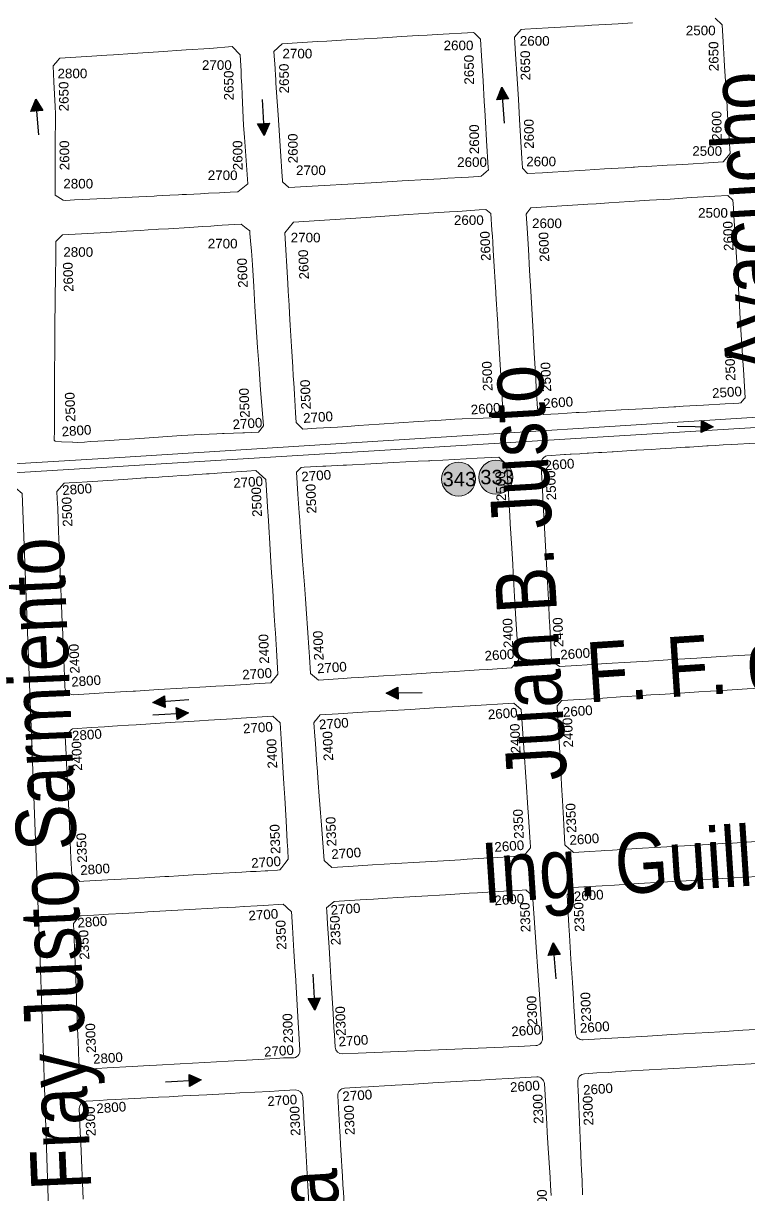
# Model space of a CAD drawing. Header units: millimetres. Extents: x 11558 to 23675, y 49449 to 61482.
# Drawn here: x 18248.8 to 18551, y 56063.2 to 56551.2 of the extents above; entities that cross this region are included whole.
import ezdxf

# ---------------------------------------------------------------- set-up
doc = ezdxf.new("R2010")
doc.units = ezdxf.units.MM
for name, color, linetype in [('0. plano base - nombres calles', 22, 'Continuous'), ('0. Plano Base - PLANO', 254, 'Continuous'), ('0. Plano base - sentido calles', 253, 'Continuous'), ('7. puesta en valor CC la lucila', 212, 'Continuous'), ('Linea 343 IDA', 55, 'Continuous'), ('Linea 343 REGRESO', 125, 'Continuous'), ('numeración', 7, 'Continuous')]:
    doc.layers.add(name, color=color, linetype=linetype)
doc.layers.add('Linea 707 - ex333 -', color=7, linetype='Continuous', true_color=0x616161)
doc.layers.get('7. puesta en valor CC la lucila').off()
doc.styles.get("Standard").update_dxf_attribs({"font": 'arial.ttf'})

# ---------------------------------------------------------------- blocks, each defined once
blk = doc.blocks.new('MANZANAS')
at = {"layer": '0. Plano Base - PLANO', "color": 0, "linetype": 'Continuous', "lineweight": 5}
for points in [[(5637534.67, 6179880.44), (5637538.52, 6179879.38), (5637542.23, 6179873.22), (5637546.04, 6179866.87), (5637547.46, 6179864.51), (5637550.69, 6179859.15), (5637554.82, 6179852.27), (5637556.23, 6179849.93), (5637557.89, 6179847.17), (5637559.7, 6179844.17), (5637563.05, 6179838.58), (5637566.24, 6179833.29), (5637565.32, 6179828.87), (5637560.07, 6179825.73), (5637552.74, 6179821.35), (5637548.48, 6179818.81), (5637545.26, 6179816.88), (5637537.99, 6179812.54), (5637534.8, 6179810.64), (5637533.55, 6179809.89), (5637533.02, 6179809.57), (5637532.35, 6179809.17), (5637530.19, 6179807.88), (5637522.77, 6179803.45), (5637515.79, 6179799.28), (5637508.04, 6179794.65), (5637504.11, 6179792.3), (5637500.58, 6179790.19), (5637495.16, 6179786.95), (5637492.36, 6179787.98), (5637492.26, 6179788.14), (5637490.22, 6179791.54), (5637481.87, 6179805.43), (5637477.51, 6179812.69), (5637473.11, 6179820), (5637467.78, 6179828.87), (5637464.14, 6179834.92), (5637465.11, 6179839.07), (5637466.46, 6179839.87), (5637474.79, 6179844.83), (5637481.41, 6179848.76), (5637484.41, 6179850.55), (5637487.82, 6179852.58), (5637490.43, 6179854.13), (5637492.99, 6179855.65), (5637499.94, 6179859.78), (5637505.1, 6179862.85)], [(5637672, 6179653.07), (5637668.04, 6179650.69), (5637659.41, 6179645.49), (5637650.86, 6179640.35), (5637642.32, 6179635.22), (5637633.56, 6179629.95), (5637624.94, 6179624.77), (5637620.6, 6179622.16), (5637616.72, 6179619.83), (5637614.73, 6179618.63), (5637611.66, 6179616.78), (5637607.88, 6179614.51), (5637601.74, 6179610.82), (5637597.7, 6179611.46), (5637595.91, 6179614.5), (5637594.51, 6179616.87), (5637594.15, 6179617.48), (5637593.91, 6179617.88), (5637592.25, 6179620.7), (5637589.98, 6179624.56), (5637589.8, 6179624.85), (5637586.44, 6179630.55), (5637584.79, 6179633.35), (5637579.69, 6179642.01), (5637574.66, 6179650.52), (5637569.54, 6179659.22), (5637564.48, 6179667.8), (5637562.98, 6179670.35), (5637559.96, 6179675.46), (5637556.67, 6179681.04), (5637555.68, 6179682.73), (5637555.54, 6179683.26), (5637555.52, 6179684.38), (5637555.65, 6179684.92), (5637556.14, 6179685.91), (5637556.5, 6179686.34), (5637562.85, 6179690.15), (5637563.27, 6179690.39), (5637564.85, 6179691.34), (5637565.22, 6179691.56), (5637568.31, 6179693.41), (5637568.81, 6179693.72), (5637570.95, 6179695), (5637571.27, 6179695.19), (5637571.47, 6179695.31), (5637574.99, 6179697.42), (5637576.23, 6179698.16), (5637579.94, 6179700.39), (5637580.25, 6179700.57), (5637588.4, 6179705.45), (5637588.68, 6179705.62), (5637593.94, 6179708.77), (5637597.06, 6179710.65), (5637601.2, 6179713.13), (5637606.1, 6179716.07), (5637607.62, 6179716.97), (5637613.87, 6179720.72), (5637614.35, 6179721.01), (5637616.76, 6179722.45), (5637619.68, 6179724.2), (5637622.73, 6179726.03), (5637631.3, 6179731.16)], [(5637708.13, 6179583.88), (5637699.55, 6179578.77), (5637696.07, 6179576.7), (5637691.05, 6179573.7), (5637682.41, 6179568.55), (5637673.89, 6179563.47), (5637665.16, 6179558.27), (5637656.56, 6179553.15), (5637653.74, 6179551.47), (5637652.49, 6179550.72), (5637648.29, 6179548.21), (5637642.53, 6179544.78), (5637642.19, 6179544.87), (5637640.68, 6179545.26), (5637640.35, 6179545.34), (5637637.95, 6179545.97), (5637633.62, 6179553.27), (5637628.54, 6179561.84), (5637625.29, 6179567.34), (5637623.57, 6179570.23), (5637621.88, 6179573.09), (5637618.38, 6179579), (5637616.01, 6179582.99), (5637614.75, 6179585.12), (5637612.84, 6179588.35), (5637611.02, 6179591.41), (5637610.96, 6179591.52), (5637608.78, 6179595.2), (5637608.42, 6179595.8), (5637609.13, 6179598.67), (5637615.49, 6179602.5), (5637617.72, 6179603.85), (5637623.84, 6179607.54), (5637630.15, 6179611.34), (5637632.45, 6179612.73), (5637636, 6179614.87), (5637640.91, 6179617.83), (5637644.19, 6179619.81), (5637649.73, 6179623.14), (5637658.16, 6179628.23), (5637666.48, 6179633.24), (5637675.38, 6179638.61), (5637683.87, 6179643.73)]]:
    blk.add_lwpolyline(points, dxfattribs=at)
for points in [[(5637420.09, 6179742.21), (5637409.56, 6179735.94), (5637406.14, 6179736.88), (5637405.79, 6179737.47), (5637404.98, 6179738.79), (5637399.5, 6179747.84), (5637391.66, 6179760.76), (5637386.83, 6179768.74), (5637384.75, 6179772.17), (5637383.88, 6179773.6), (5637383.2, 6179774.73), (5637381.66, 6179777.27), (5637377.93, 6179783.41), (5637379.52, 6179787.85), (5637392.19, 6179795.42), (5637395.48, 6179797.39), (5637404.25, 6179802.63), (5637413.52, 6179808.17), (5637417.39, 6179810.48), (5637422.3, 6179813.41), (5637428.23, 6179816.96), (5637431.52, 6179818.93), (5637435.02, 6179821.02), (5637448.07, 6179828.81), (5637448.62, 6179828.64), (5637451.96, 6179827.68), (5637455.56, 6179821.66), (5637460.89, 6179812.77), (5637465.34, 6179805.34), (5637467.22, 6179802.19), (5637469.7, 6179798.05), (5637473.72, 6179791.34), (5637479.58, 6179781.55), (5637480, 6179780.86), (5637479.58, 6179779.74), (5637479.03, 6179778.27), (5637478.59, 6179777.08), (5637477.61, 6179776.49), (5637474, 6179774.34), (5637471.54, 6179772.88), (5637466.61, 6179769.94), (5637463.95, 6179768.35), (5637459.19, 6179765.52), (5637450.26, 6179760.2), (5637448.41, 6179759.09), (5637446.78, 6179758.12), (5637439.15, 6179753.57), (5637436.76, 6179752.15), (5637432.95, 6179749.88)], [(5637552.67, 6179704.09), (5637547.42, 6179700.96), (5637544.03, 6179701.98), (5637540.84, 6179707.33), (5637537.99, 6179712.13), (5637536.52, 6179714.61), (5637532.17, 6179721.92), (5637530.73, 6179724.34), (5637529.34, 6179726.67), (5637527.72, 6179729.41), (5637518.96, 6179744.13), (5637514.53, 6179751.57), (5637510.01, 6179759.18), (5637505.54, 6179766.69), (5637503.48, 6179770.16), (5637502.54, 6179771.74), (5637502.67, 6179772.67), (5637502.7, 6179772.87), (5637503, 6179774.91), (5637515.94, 6179782.72), (5637521.72, 6179786.2), (5637523.43, 6179787.24), (5637526.39, 6179789.02), (5637530.94, 6179791.76), (5637538.25, 6179796.18), (5637545.49, 6179800.55), (5637552.82, 6179804.97), (5637560.34, 6179809.51), (5637566.96, 6179813.5), (5637568.76, 6179814.59), (5637573.39, 6179817.38), (5637576.26, 6179816.63), (5637577.95, 6179813.83), (5637579.67, 6179810.95), (5637584.03, 6179803.68), (5637588.55, 6179796.16), (5637593.01, 6179788.72), (5637595.3, 6179784.9), (5637597.43, 6179781.36), (5637599.05, 6179778.65), (5637600.28, 6179776.6), (5637601.89, 6179773.92), (5637606.3, 6179766.56), (5637610.78, 6179759.11), (5637612.64, 6179756), (5637618.71, 6179745.89), (5637618.55, 6179745.08), (5637618.16, 6179743.15), (5637617.46, 6179742.74), (5637615.67, 6179741.67), (5637612.52, 6179739.79), (5637604.78, 6179735.17), (5637597.5, 6179730.83), (5637594.84, 6179729.24), (5637594.12, 6179728.81), (5637590.24, 6179726.5), (5637582.83, 6179722.08), (5637575.19, 6179717.52), (5637567.75, 6179713.08), (5637567.08, 6179712.68), (5637562.89, 6179710.18), (5637560.21, 6179708.58), (5637559.07, 6179707.91)], [(5637329.58, 6179688.33), (5637328.62, 6179687.91), (5637324.65, 6179688.19), (5637320.19, 6179696.75), (5637315.51, 6179705.98), (5637309.24, 6179718.36), (5637307.63, 6179721.1), (5637302.46, 6179729.9), (5637299.04, 6179735.72), (5637299.83, 6179738.76), (5637299.91, 6179739.03), (5637300.1, 6179739.79), (5637311.52, 6179746.71), (5637316.87, 6179749.95), (5637319.19, 6179751.35), (5637319.3, 6179751.42), (5637326.01, 6179755.49), (5637335.28, 6179761.11), (5637345.14, 6179767.08), (5637353.6, 6179772.2), (5637361.52, 6179777.18), (5637366.14, 6179775.71), (5637369.59, 6179769.75), (5637370.79, 6179767.68), (5637372.55, 6179764.64), (5637374.52, 6179761.24), (5637380.95, 6179750.15), (5637383.49, 6179746.04), (5637393.75, 6179729.44), (5637391.55, 6179724.57), (5637388.86, 6179722.99), (5637384.91, 6179720.68), (5637381.02, 6179718.4), (5637378.14, 6179716.71), (5637375.73, 6179715.3), (5637373.13, 6179713.77), (5637371.54, 6179712.84), (5637370.26, 6179712.09), (5637367.14, 6179710.26), (5637364.6, 6179708.78), (5637362.38, 6179707.47), (5637361.43, 6179706.92), (5637358.75, 6179705.35), (5637355.98, 6179703.72), (5637351.12, 6179700.86), (5637343.66, 6179696.51), (5637340.78, 6179694.84), (5637338.28, 6179693.39), (5637335.44, 6179691.74), (5637332.76, 6179690.18)], [(5637466.08, 6179652.27), (5637461.21, 6179649.37), (5637457.46, 6179650.45), (5637455.33, 6179653.98), (5637453.94, 6179656.29), (5637452.65, 6179658.46), (5637451.47, 6179660.42), (5637450, 6179662.88), (5637448.13, 6179666.01), (5637447.51, 6179667.03), (5637445.48, 6179670.43), (5637441.17, 6179677.64), (5637436.59, 6179685.3), (5637434.1, 6179689.45), (5637432.25, 6179692.54), (5637429.28, 6179697.5), (5637427.67, 6179700.2), (5637416.77, 6179718.4), (5637418.04, 6179724.05), (5637443.89, 6179739.73), (5637458.98, 6179748.88), (5637466.38, 6179753.36), (5637469.94, 6179755.53), (5637471.75, 6179756.62), (5637473.71, 6179757.82), (5637476.62, 6179759.58), (5637484.33, 6179764.26), (5637486.67, 6179765.67), (5637489.34, 6179765.17), (5637492.91, 6179759.22), (5637494.24, 6179757.14), (5637495.55, 6179754.89), (5637497.3, 6179751.9), (5637501.78, 6179744.43), (5637502.91, 6179742.54), (5637506.21, 6179737.05), (5637508, 6179734.06), (5637508.54, 6179733.15), (5637510.22, 6179730.35), (5637510.65, 6179729.64), (5637511.07, 6179728.94), (5637512.94, 6179725.82), (5637515.09, 6179722.22), (5637516.81, 6179719.37), (5637519.52, 6179714.84), (5637524.06, 6179707.27), (5637525.79, 6179704.38), (5637526.4, 6179703.37), (5637531.67, 6179694.58), (5637531.48, 6179691.35), (5637525.76, 6179688.07), (5637518.1, 6179683.67), (5637515.53, 6179682.19), (5637510.62, 6179679.26), (5637502.57, 6179674.36), (5637488.47, 6179665.77), (5637481.06, 6179661.27), (5637479.75, 6179660.46), (5637477.15, 6179658.88), (5637473.61, 6179656.74)], [(5637374.43, 6179598.19), (5637371.92, 6179597.21), (5637371.44, 6179597.42), (5637369.53, 6179601.16), (5637364.05, 6179611.9), (5637362.78, 6179614.3), (5637360.76, 6179618.13), (5637360.27, 6179619.06), (5637357.41, 6179624.69), (5637356.56, 6179626.37), (5637356.16, 6179627.16), (5637351.83, 6179635.69), (5637350.34, 6179638.64), (5637344.39, 6179650.36), (5637340.53, 6179657.98), (5637336.61, 6179665.71), (5637333.78, 6179671.29), (5637335.03, 6179674.93), (5637350.83, 6179684.36), (5637357.99, 6179688.63), (5637363.03, 6179691.64), (5637365.73, 6179693.25), (5637368.68, 6179695.01), (5637369.38, 6179695.43), (5637372.97, 6179697.56), (5637380.51, 6179702.07), (5637385.14, 6179704.87), (5637388.12, 6179706.68), (5637390.55, 6179708.16), (5637392.21, 6179709.17), (5637399, 6179713.3), (5637401.64, 6179712.77), (5637403.46, 6179712.4), (5637404.08, 6179711.44), (5637406.51, 6179707.65), (5637407.97, 6179705.33), (5637410.97, 6179700.39), (5637415.65, 6179692.59), (5637419.94, 6179685.47), (5637428.77, 6179670.79), (5637431.37, 6179666.57), (5637433.44, 6179663.19), (5637438.02, 6179655.75), (5637445.99, 6179643.13), (5637446.06, 6179643.02), (5637445.44, 6179639.65), (5637440.32, 6179636.73), (5637439.68, 6179636.37), (5637432.94, 6179632.53), (5637432.41, 6179632.23), (5637430.26, 6179631.01), (5637424.79, 6179627.9), (5637422.09, 6179626.36), (5637417.51, 6179623.58), (5637402.65, 6179614.56), (5637398.99, 6179612.34), (5637395.29, 6179610.1), (5637390.04, 6179606.91), (5637387.71, 6179605.5), (5637384.97, 6179603.83), (5637382.9, 6179602.58), (5637380.39, 6179601.05), (5637378.65, 6179600.22), (5637378.56, 6179600.18)], [(5637523.99, 6179564.84), (5637515.18, 6179559.53), (5637511.02, 6179560.45), (5637507.37, 6179566.41), (5637505.37, 6179569.67), (5637502.14, 6179574.94), (5637496.9, 6179583.48), (5637494.69, 6179587.09), (5637491.66, 6179592.05), (5637486.4, 6179600.63), (5637483.34, 6179605.62), (5637481.1, 6179609.27), (5637478.05, 6179614.26), (5637477.58, 6179615.03), (5637475.93, 6179617.72), (5637471.87, 6179624.34), (5637467.11, 6179632.1), (5637467.91, 6179634.84), (5637469.04, 6179635.5), (5637475.67, 6179639.39), (5637476.8, 6179640.06), (5637483.03, 6179643.71), (5637484.2, 6179644.4), (5637492.95, 6179649.53), (5637497.1, 6179651.97), (5637501.18, 6179654.36), (5637510.08, 6179659.58), (5637513.8, 6179661.77), (5637514.27, 6179662.04), (5637514.85, 6179662.38), (5637518.9, 6179664.76), (5637527.35, 6179669.72), (5637531.29, 6179672.03), (5637539.06, 6179676.59), (5637539.19, 6179676.56), (5637543.33, 6179675.43), (5637544.35, 6179673.73), (5637546.17, 6179670.68), (5637548.23, 6179667.25), (5637551.06, 6179662.52), (5637554.33, 6179657.06), (5637556.06, 6179654.17), (5637561.28, 6179645.45), (5637564.83, 6179639.53), (5637566.5, 6179636.73), (5637571.64, 6179628.15), (5637576.51, 6179620.01), (5637581.87, 6179611.06), (5637585.31, 6179605.32), (5637584.24, 6179601.11), (5637575.73, 6179595.98), (5637572.68, 6179594.15), (5637567.37, 6179590.95), (5637564, 6179588.92), (5637555.4, 6179583.75), (5637546.78, 6179578.56), (5637538.49, 6179573.57), (5637529.63, 6179568.23), (5637526.9, 6179566.59)], [(5637426.56, 6179506.71), (5637425.52, 6179506.62), (5637424.51, 6179506.82), (5637424.03, 6179507.02), (5637423.18, 6179507.62), (5637422.82, 6179508.01), (5637420.46, 6179512.15), (5637417.15, 6179517.94), (5637415.49, 6179520.85), (5637411.89, 6179527.15), (5637410.35, 6179529.85), (5637407.92, 6179534.09), (5637405.48, 6179538.37), (5637402.46, 6179543.65), (5637400.52, 6179547.05), (5637395.59, 6179555.69), (5637393.38, 6179559.55), (5637390.62, 6179564.38), (5637385.72, 6179572.97), (5637383.78, 6179576.36), (5637382.25, 6179579.03), (5637383.36, 6179583.43), (5637385.08, 6179584.48), (5637387.86, 6179586.17), (5637391.58, 6179588.42), (5637395.38, 6179590.72), (5637404.4, 6179596.19), (5637407.71, 6179598.19), (5637412.16, 6179600.89), (5637412.79, 6179601.27), (5637414.98, 6179602.6), (5637417.18, 6179603.93), (5637418.29, 6179604.6), (5637420.71, 6179606.07), (5637422.1, 6179606.92), (5637425.17, 6179608.78), (5637427.9, 6179610.43), (5637429.38, 6179611.33), (5637430.29, 6179611.88), (5637432.59, 6179613.27), (5637434.19, 6179614.24), (5637435.08, 6179614.78), (5637437.19, 6179616.06), (5637438.01, 6179616.56), (5637442.96, 6179619.56), (5637446.7, 6179621.83), (5637448.55, 6179622.95), (5637451.82, 6179624.93), (5637457.19, 6179623.54), (5637460.72, 6179617.68), (5637461.74, 6179615.98), (5637463.13, 6179613.67), (5637465.99, 6179608.91), (5637467.38, 6179606.6), (5637470.92, 6179600.71), (5637476.19, 6179591.96), (5637481.07, 6179583.85), (5637486.51, 6179574.8), (5637489.5, 6179569.83), (5637490.09, 6179568.84), (5637491.56, 6179566.4), (5637493.8, 6179562.68), (5637499.08, 6179553.89), (5637498.1, 6179549.32), (5637492.17, 6179545.77), (5637489.27, 6179544.03), (5637483.36, 6179540.5), (5637481.42, 6179539.33), (5637478.37, 6179537.51), (5637474.83, 6179535.39), (5637466.31, 6179530.29), (5637457.86, 6179525.24), (5637449.62, 6179520.31), (5637448.83, 6179519.84), (5637446.41, 6179518.39), (5637440.04, 6179514.58), (5637436.64, 6179512.54), (5637427.53, 6179507.09)], [(5637562.07, 6179496.38), (5637556.1, 6179492.81), (5637551.91, 6179493.84), (5637545.13, 6179504.83), (5637543.17, 6179508.01), (5637541.43, 6179510.84), (5637537.79, 6179516.74), (5637534.83, 6179521.54), (5637532.59, 6179525.16), (5637531.37, 6179527.15), (5637530.92, 6179527.87), (5637527.48, 6179533.45), (5637526.21, 6179535.51), (5637524.6, 6179538.11), (5637521.68, 6179542.85), (5637521.86, 6179543.8), (5637522.04, 6179544.78), (5637522.06, 6179544.86), (5637522.3, 6179546.17), (5637522.41, 6179546.75), (5637522.44, 6179546.92), (5637528.91, 6179550.8), (5637537.71, 6179556.08), (5637546.15, 6179561.14), (5637554.81, 6179566.33), (5637563.36, 6179571.46), (5637576.27, 6179579.2), (5637591.87, 6179588.55), (5637595.8, 6179587.53), (5637604.11, 6179573.91), (5637611.48, 6179561.83), (5637617.15, 6179552.53), (5637619.07, 6179549.38), (5637620.26, 6179547.43), (5637622.36, 6179544), (5637623.62, 6179541.93), (5637625.64, 6179538.63), (5637625.89, 6179538.21), (5637624.9, 6179533.94), (5637621.34, 6179531.81), (5637613.55, 6179527.16), (5637610.57, 6179525.38), (5637604.63, 6179521.82), (5637602.26, 6179520.41), (5637596.15, 6179516.75), (5637591.87, 6179514.2), (5637587.49, 6179511.58), (5637578.99, 6179506.49), (5637570.73, 6179501.56)], [(5637506.24, 6179281.52), (5637349.55, 6179191.89), (5637345.66, 6179193.1), (5637314.43, 6179247.1), (5637292.93, 6179286.28), (5637285.86, 6179298.61), (5637273.61, 6179319.95), (5637271.47, 6179323.68), (5637256.5, 6179349.17), (5637236.91, 6179382.53), (5637190.11, 6179463.77), (5637191.28, 6179468.04), (5637366.37, 6179572.37), (5637369.73, 6179571.55), (5637468.05, 6179398.92), (5637492.09, 6179356.39), (5637525.14, 6179297.57), (5637523.9, 6179291.62)], [(5637467.02, 6179440.01), (5637465.69, 6179439.22), (5637461.25, 6179440.33), (5637457.89, 6179446.1), (5637452.87, 6179454.73), (5637447.74, 6179463.54), (5637442.84, 6179471.95), (5637441.12, 6179474.91), (5637439.53, 6179477.64), (5637437.74, 6179480.71), (5637436.09, 6179483.55), (5637432.32, 6179490.01), (5637432.44, 6179490.42), (5637432.64, 6179491.1), (5637432.86, 6179491.86), (5637433.09, 6179492.67), (5637433.41, 6179493.77), (5637433.55, 6179494.25), (5637440.34, 6179498.33), (5637445, 6179501.14), (5637447.85, 6179502.86), (5637449.65, 6179503.94), (5637453.64, 6179506.34), (5637456.34, 6179507.97), (5637464.88, 6179513.11), (5637470.28, 6179516.36), (5637473.23, 6179518.13), (5637479.01, 6179521.61), (5637482.19, 6179523.52), (5637490.87, 6179528.74), (5637493.95, 6179530.6), (5637505.3, 6179537.43), (5637509.28, 6179536.37), (5637515.01, 6179526.76), (5637519.99, 6179518.4), (5637522.31, 6179514.51), (5637525.31, 6179509.48), (5637530.26, 6179501.17), (5637534.75, 6179493.64), (5637536.46, 6179490.78), (5637538.43, 6179487.47), (5637538.02, 6179485.19), (5637537.67, 6179483.24), (5637537.42, 6179481.89), (5637536.49, 6179481.33), (5637533.13, 6179479.33), (5637532.15, 6179478.75), (5637528.85, 6179476.79), (5637526.9, 6179475.63), (5637523.71, 6179473.73), (5637514.77, 6179468.42), (5637512.79, 6179467.24), (5637509.91, 6179465.52), (5637506.26, 6179463.35), (5637501.01, 6179460.23), (5637497.59, 6179458.19), (5637496.08, 6179457.3), (5637489.01, 6179453.09), (5637480.43, 6179447.99), (5637475.7, 6179445.17)]]:
    blk.add_lwpolyline(points, close=True, dxfattribs=at)
for points in [[(5637748.39, 6179516.93), (5637739.35, 6179511.51), (5637731.15, 6179506.6), (5637727.23, 6179504.26), (5637722.36, 6179501.35), (5637713.95, 6179496.32), (5637705.22, 6179491.09), (5637696.71, 6179486), (5637690.37, 6179482.2), (5637682.18, 6179477.31, -0.413855), (5637678.07, 6179478.34), (5637674.41, 6179484.43), (5637672.38, 6179487.82), (5637670.77, 6179490.5), (5637669.55, 6179492.54), (5637667.2, 6179496.46), (5637662.16, 6179504.84), (5637658.29, 6179511.31), (5637656.99, 6179513.46), (5637655.04, 6179516.72), (5637648.35, 6179527.87), (5637649.15, 6179531.72), (5637655.06, 6179535.25), (5637659.64, 6179537.99), (5637663.97, 6179540.58), (5637672.65, 6179545.78), (5637681.13, 6179550.84), (5637684.9, 6179553.1), (5637689.7, 6179555.97), (5637695.36, 6179559.36), (5637698.5, 6179561.23), (5637706.87, 6179566.24), (5637715.27, 6179571.26)], [(5637711.76, 6179419.94), (5637708.85, 6179425.01), (5637706.55, 6179428.99), (5637705.21, 6179431.32), (5637701.64, 6179437.52), (5637696.65, 6179446.18), (5637691.76, 6179454.68), (5637689.78, 6179458.11), (5637689.21, 6179459.11), (5637688.13, 6179460.98, -0.409517), (5637689.19, 6179465.06), (5637693.66, 6179467.73), (5637697.65, 6179470.11), (5637700.31, 6179471.7), (5637703.93, 6179473.86), (5637712.41, 6179478.93), (5637721.19, 6179484.18), (5637729.62, 6179489.21), (5637738.25, 6179494.37), (5637746.78, 6179499.46), (5637755.54, 6179504.69)], [(5637633.94, 6179356.13), (5637622.79, 6179374.9), (5637621.2, 6179377.58), (5637619.3, 6179380.77), (5637618.34, 6179382.4), (5637617.29, 6179384.17), (5637616, 6179386.34), (5637612.67, 6179391.94), (5637610.84, 6179395.02), (5637609.92, 6179396.57), (5637602.22, 6179409.54, -0.4137), (5637603.26, 6179413.65), (5637609.11, 6179417.13), (5637611.86, 6179418.77), (5637613.63, 6179419.83), (5637617.59, 6179422.19), (5637620.05, 6179423.65), (5637621.32, 6179424.42), (5637626.36, 6179427.42), (5637634.94, 6179432.53), (5637643.42, 6179437.59), (5637652.1, 6179442.77), (5637655.37, 6179444.72), (5637663.99, 6179449.86), (5637672.13, 6179454.71, -0.413415), (5637676.24, 6179453.68), (5637684.85, 6179439.33), (5637686.73, 6179436.19), (5637690.13, 6179430.53), (5637695.33, 6179421.86), (5637696.43, 6179420.03), (5637698.14, 6179417.18), (5637700.24, 6179413.67)], [(5637527.92, 6179322.42), (5637522.84, 6179331.22), (5637521.51, 6179333.53), (5637517.94, 6179339.72), (5637516.34, 6179342.48), (5637513.95, 6179346.62), (5637509.05, 6179355.11, -0.41179), (5637510.12, 6179359.2), (5637514.93, 6179362.03), (5637517.74, 6179363.68), (5637520.63, 6179365.38), (5637527.65, 6179369.51), (5637536.12, 6179374.5), (5637539.97, 6179376.76), (5637544.92, 6179379.67), (5637553.54, 6179384.75), (5637562.13, 6179389.8), (5637565.45, 6179391.76), (5637570.84, 6179394.93), (5637576.21, 6179398.09), (5637579.41, 6179399.98), (5637585.33, 6179403.46, -0.412768), (5637589.43, 6179402.4), (5637595.21, 6179392.69), (5637598.22, 6179387.63), (5637603.3, 6179379.09), (5637608.4, 6179370.52), (5637613.5, 6179361.96)]]:
    blk.add_lwpolyline(points, format="xyb", dxfattribs=at)
for points in [[(5637601.6, 6179429.18), (5637595.93, 6179425.93, -0.408224), (5637591.86, 6179426.99), (5637589.25, 6179431.34), (5637587.73, 6179433.87), (5637586.03, 6179436.7), (5637583.5, 6179440.92), (5637578.11, 6179449.91), (5637572.93, 6179458.53), (5637570.45, 6179462.67), (5637565.36, 6179471.13), (5637562.62, 6179475.7), (5637561.91, 6179476.89), (5637563.52, 6179480.68), (5637569.05, 6179483.99), (5637572.85, 6179486.26), (5637577.65, 6179489.14), (5637582.61, 6179492.1), (5637586.3, 6179494.32), (5637594.91, 6179499.47), (5637603.42, 6179504.56), (5637611.84, 6179509.6), (5637614.9, 6179511.43), (5637620.42, 6179514.73), (5637622.36, 6179515.9), (5637624.29, 6179517.05), (5637627.31, 6179518.86), (5637629.31, 6179520.06), (5637630.91, 6179521.02), (5637632.21, 6179521.79), (5637634.15, 6179521.23), (5637636, 6179520.69), (5637636.67, 6179519.59), (5637637.65, 6179517.99), (5637639.69, 6179514.65), (5637640.65, 6179513.07), (5637641.78, 6179511.22), (5637644.9, 6179506.11), (5637647.04, 6179502.61), (5637652.24, 6179494.09), (5637657.27, 6179485.85), (5637662.68, 6179476.98), (5637666.81, 6179470.22, -0.421938), (5637665.75, 6179466.06), (5637659.6, 6179462.52), (5637656.05, 6179460.48), (5637654, 6179459.3), (5637644.94, 6179454.09), (5637636.52, 6179449.25), (5637627.76, 6179444.21), (5637625.51, 6179442.92), (5637621.89, 6179440.84), (5637619.16, 6179439.27), (5637610.41, 6179434.24)], [(5637578.25, 6179414.84), (5637574.89, 6179413.09), (5637572.16, 6179411.47), (5637569.91, 6179410.14), (5637563.66, 6179406.43), (5637554.95, 6179401.26), (5637546.62, 6179396.32), (5637537.74, 6179391.05), (5637529.24, 6179385.99), (5637526.59, 6179384.42), (5637520.58, 6179380.84), (5637511.61, 6179375.5), (5637504.17, 6179371.07, -0.419851), (5637500.02, 6179372.16), (5637495.58, 6179379.97), (5637494.67, 6179381.56), (5637494.31, 6179382.19), (5637493.19, 6179384.16), (5637490.49, 6179388.89), (5637489.64, 6179390.38), (5637484.52, 6179399.38), (5637479.66, 6179407.92), (5637476.09, 6179414.18), (5637474.97, 6179416.14), (5637473.01, 6179419.59), (5637471.38, 6179422.45), (5637471.72, 6179424.13), (5637471.99, 6179425.49), (5637472.18, 6179426.43), (5637472.67, 6179426.72), (5637477.23, 6179429.44), (5637482.58, 6179432.62), (5637487.69, 6179435.65), (5637494.15, 6179439.49), (5637496.69, 6179441), (5637505.21, 6179446.06), (5637513.7, 6179451.11), (5637522.09, 6179456.1), (5637528.06, 6179459.64), (5637531.14, 6179461.47), (5637531.25, 6179461.54), (5637535.9, 6179464.3), (5637538.2, 6179465.67), (5637545.21, 6179469.83), (5637546.55, 6179469.5), (5637547.56, 6179469.26), (5637549.39, 6179468.81), (5637549.69, 6179468.74), (5637553, 6179463.2), (5637558.2, 6179454.52), (5637562.63, 6179447.12), (5637563.27, 6179446.05), (5637568.46, 6179437.38), (5637573.49, 6179428.98), (5637579.44, 6179419.04, -0.43202)]]:
    blk.add_lwpolyline(points, format="xyb", close=True, dxfattribs=at)
blk = doc.blocks.new('343 vuelta')
at = {"layer": 'Linea 343 REGRESO', "lineweight": 211, "true_color": 0xededed}
h = blk.add_hatch(color=7, dxfattribs=at)
h.dxf.hatch_style = 1
edge = h.paths.add_edge_path()
edge.add_arc((0, 0), 7.11, 0, 360)
at = {"layer": 'Linea 343 REGRESO', "lineweight": 9}
blk.add_circle((0, 0), 7.11, dxfattribs=at)
at = {"layer": 'Linea 343 REGRESO', "lineweight": 211, "insert": (-6.65, 3), "char_height": 6, "attachment_point": 1}
blk.add_mtext_dynamic_manual_height_columns('343', width=15.8095, gutter_width=12.5, heights=[0], dxfattribs=at)
blk = doc.blocks.new('333')
at = {"layer": 'Linea 707 - ex333 -', "lineweight": 211, "true_color": 0xededed}
h = blk.add_hatch(color=7, dxfattribs=at)
h.dxf.hatch_style = 1
edge = h.paths.add_edge_path()
edge.add_arc((0, 0), 7.11, 0, 360)
at = {"layer": 'Linea 707 - ex333 -', "lineweight": 9}
blk.add_circle((0, 0), 7.11, dxfattribs=at)
at = {"layer": 'Linea 707 - ex333 -', "lineweight": 211, "insert": (-6.52, 3.09), "char_height": 6, "attachment_point": 1}
blk.add_mtext_dynamic_manual_height_columns('333', width=8.9102, gutter_width=12.5, heights=[0], dxfattribs=at)

msp = doc.modelspace()

# ---------------------------------------------------------------- hatches: boundary and pattern name
at = {"layer": '0. Plano base - sentido calles', "linetype": 'Continuous', "lineweight": 25, "ltscale": 2, "true_color": 0x1a1a1a}
h = msp.add_hatch(color=250, dxfattribs=at)
h.dxf.hatch_style = 1
h.paths.add_polyline_path([(18448.13, 56524.58), (18446.05, 56519.39), (18448.54, 56519.59)])
h.paths.add_polyline_path([(18448.13, 56524.58), (18448.54, 56519.59), (18451.03, 56519.8)])
h = msp.add_hatch(color=250, dxfattribs=at)
h.dxf.hatch_style = 1
h.paths.add_polyline_path([(18254, 56519.68), (18251.92, 56514.49), (18254.41, 56514.7)])
h.paths.add_polyline_path([(18254, 56519.68), (18254.41, 56514.7), (18256.9, 56514.9)])
h = msp.add_hatch(color=250, dxfattribs=at)
h.dxf.hatch_style = 1
h.paths.add_polyline_path([(18349.14, 56504.48), (18351.36, 56509.62), (18348.86, 56509.47)])
h.paths.add_polyline_path([(18349.14, 56504.48), (18348.86, 56509.47), (18346.36, 56509.33)])
h = msp.add_hatch(color=250, dxfattribs=at)
h.dxf.hatch_style = 1
h.paths.add_polyline_path([(18536.3, 56383.12), (18531.33, 56385.68), (18531.3, 56383.18)])
h.paths.add_polyline_path([(18536.3, 56383.12), (18531.3, 56383.18), (18531.26, 56380.68)])
h = msp.add_hatch(color=250, dxfattribs=at)
h.dxf.hatch_style = 1
h.paths.add_polyline_path([(18399.94, 56272.05), (18404.97, 56269.61), (18404.94, 56272.11)])
h.paths.add_polyline_path([(18399.94, 56272.05), (18404.94, 56272.11), (18404.91, 56274.61)])
h = msp.add_hatch(color=250, dxfattribs=at)
h.dxf.hatch_style = 1
h.paths.add_polyline_path([(18302.78, 56268.2), (18307.94, 56266.06), (18307.77, 56268.55)])
h.paths.add_polyline_path([(18302.78, 56268.2), (18307.77, 56268.55), (18307.59, 56271.05)])
h = msp.add_hatch(color=250, dxfattribs=at)
h.dxf.hatch_style = 1
h.paths.add_polyline_path([(18317.68, 56263.94), (18312.54, 56266.13), (18312.69, 56263.63)])
h.paths.add_polyline_path([(18317.68, 56263.94), (18312.69, 56263.63), (18312.84, 56261.14)])
h = msp.add_hatch(color=250, dxfattribs=at)
h.dxf.hatch_style = 1
h.paths.add_polyline_path([(18469.57, 56168.04), (18467.49, 56162.85), (18469.98, 56163.06)])
h.paths.add_polyline_path([(18469.57, 56168.04), (18469.98, 56163.06), (18472.47, 56163.27)])
h = msp.add_hatch(color=250, dxfattribs=at)
h.dxf.hatch_style = 1
h.paths.add_polyline_path([(18370.3, 56139.97), (18372.51, 56145.11), (18370.02, 56144.96)])
h.paths.add_polyline_path([(18370.3, 56139.97), (18370.02, 56144.96), (18367.52, 56144.82)])
h = msp.add_hatch(color=250, dxfattribs=at)
h.dxf.hatch_style = 1
h.paths.add_polyline_path([(18322.96, 56110.91), (18317.84, 56113.16), (18317.97, 56110.67)])
h.paths.add_polyline_path([(18322.96, 56110.91), (18317.97, 56110.67), (18318.09, 56108.17)])

# ---------------------------------------------------------------- linework, layer by layer
at = {"layer": '0. Plano base - sentido calles', "color": 250, "linetype": 'Continuous', "lineweight": 25, "ltscale": 2, "true_color": 0x1a1a1a}
for points in [[(18449.36, 56509.63), (18448.13, 56524.58), (18451.03, 56519.8), (18446.05, 56519.39), (18448.13, 56524.58)], [(18255.23, 56504.73), (18254, 56519.68), (18256.9, 56514.9), (18251.92, 56514.49), (18254, 56519.68)], [(18348.29, 56519.46), (18349.14, 56504.48), (18346.36, 56509.33), (18351.36, 56509.62), (18349.14, 56504.48)], [(18521.3, 56383.31), (18536.3, 56383.12), (18531.26, 56380.68), (18531.33, 56385.68), (18536.3, 56383.12)], [(18414.94, 56272.22), (18399.94, 56272.05), (18404.91, 56274.61), (18404.97, 56269.61), (18399.94, 56272.05)], [(18317.74, 56269.27), (18302.78, 56268.2), (18307.59, 56271.05), (18307.94, 56266.06), (18302.78, 56268.2)], [(18302.71, 56263.02), (18317.68, 56263.94), (18312.84, 56261.14), (18312.54, 56266.13), (18317.68, 56263.94)], [(18470.8, 56153.09), (18469.57, 56168.04), (18472.47, 56163.27), (18467.49, 56162.85), (18469.57, 56168.04)], [(18369.45, 56154.95), (18370.3, 56139.97), (18367.52, 56144.82), (18372.51, 56145.11), (18370.3, 56139.97)], [(18307.98, 56110.18), (18322.96, 56110.91), (18318.09, 56108.17), (18317.84, 56113.16), (18322.96, 56110.91)]]:
    msp.add_lwpolyline(points, dxfattribs=at)
at = {"layer": 'Linea 343 REGRESO', "lineweight": 15}
msp.add_lwpolyline([(16287.92, 56103.84), (16771.98, 56121.61), (16761.96, 56281.7), (17448.36, 56316.8), (17462.61, 56328.48), (17578.09, 56335.73), (17581.41, 56335.88), (17592.8, 56328.69), (18286.75, 56370.14), (18659.96, 56393.73), (19435.92, 56411.65)], dxfattribs=at)
at = {"layer": 'Linea 707 - ex333 -', "lineweight": 15}
msp.add_lwpolyline([(16284.29, 56100.61), (16770.05, 56119.2), (16760.03, 56280.13), (16997.87, 56292.34), (17450.19, 56314.17), (17463.24, 56326.71), (17579.43, 56333.65), (17590.18, 56323.96), (18660.8, 56389.35), (19818.33, 56415.39), (19818.57, 56423.01), (19823.49, 56515.98), (19823.68, 56531.64), (19826.62, 56627.64), (19827.39, 56634.83), (20644.2, 56655.52), (20646.56, 56583.71), (20756.8, 56585.61), (20728.72, 56449.14), (20749.52, 56449.55)], dxfattribs=at)

# ---------------------------------------------------------------- block references
at = {"layer": '0. Plano Base - PLANO', "color": 28, "lineweight": 5, "true_color": 0x0d0d0d, "rotation": 332.5463477508169}
msp.add_blockref('MANZANAS', (-7833237.48, -2828296.13), dxfattribs=at)
at = {"layer": '7. puesta en valor CC la lucila', "color": 250, "lineweight": 30, "rotation": 332.5463477508169}
msp.add_blockref('MANZANAS', (-7833237.48, -2828296.13), dxfattribs=at)
at = {"layer": 'Linea 343 IDA', "lineweight": 15}
msp.add_blockref('343 vuelta', (18430.15, 56361.3), dxfattribs=at)
at = {"layer": 'Linea 707 - ex333 -', "lineweight": 15}
msp.add_blockref('333', (18445.73, 56362.07), dxfattribs=at)

# ---------------------------------------------------------------- texts
at = {"layer": '0. plano base - nombres calles', "color": 250, "lineweight": 15, "true_color": 0x1a1a1a, "char_height": 25, "attachment_point": 1}
for s, insert, rotation in [('{\\fArial Narrow|b0|i0|c0|p34;Ayacucho}', (18541.56, 56404.62), 93.3588), ('{\\fArial Narrow|b0|i0|c0|p34;Juan B. Justo}', (18450.38, 56234.74), 93.3729), ('{\\fArial Narrow|b0|i0|c0|p34;Fray Justo Sarmiento}', (18252.19, 56064.39), 92.4728), ('{\\fArial Narrow|b0|i0|c0|p34;F. F. de Amador}', (18482.61, 56293.14), 3.7358), ('{\\fArial Narrow|b0|i0|c0|p34;Ing. Guillermo Marconi}', (18438.86, 56209.53), 3.7358), ('{\\fArial Narrow|b0|i0|c0|p34;Pedro Goyena}', (18365.32, 55888.48), 93.3745)]:
    msp.add_mtext_dynamic_manual_height_columns(s, width=329.255, gutter_width=12.5, heights=[0], dxfattribs=dict(at, insert=insert, rotation=rotation))
at = {"layer": 'numeración', "color": 251, "true_color": 0x606162, "char_height": 4, "attachment_point": 1}
for s, insert in [('2500', (18524.86, 56550.26)), ('2600', (18423.92, 56544.03)), ('2600', (18455.68, 56545.91)), ('2700', (18356.76, 56540.61)), ('2700', (18323.21, 56535.84)), ('2800', (18263.02, 56532.34)), ('2500', (18527.55, 56500.02)), ('2600', (18429.56, 56495.4)), ('2600', (18458.36, 56495.67)), ('2700', (18325.63, 56489.91)), ('2700', (18362.41, 56491.99)), ('2800', (18265.44, 56486.41)), ('2600', (18428.22, 56471.23)), ('2600', (18460.78, 56469.88)), ('2500', (18529.97, 56474.23)), ('2700', (18325.63, 56461.43)), ('2700', (18360.2, 56463.94)), ('2800', (18265.44, 56457.93))]:
    msp.add_mtext_dynamic_manual_height_columns(s, width=16.0314, gutter_width=12.5, heights=[0], dxfattribs=dict(at, insert=insert))
for s, insert, rotation in [('2650', (18534.51, 56531.23), 90.4984), ('2650', (18456.04, 56527.44), 90.4984), ('2650', (18355.48, 56522), 90.4984), ('2650', (18432.57, 56525.65), 90.4984), ('2650', (18332.46, 56519.1), 90.4984), ('2650', (18263.68, 56514.51), 90.4984), ('2600', (18535.79, 56502.26), 90.4984), ('2600', (18434.74, 56496.67), 90.4984), ('2600', (18457.54, 56498.9), 90.4984), ('2600', (18359.17, 56492.87), 90.4984), ('2600', (18263.96, 56489.97), 90.4984), ('2600', (18336.15, 56489.97), 90.4984), ('2600', (18540.78, 56456.3), 92.2018), ('2600', (18439.55, 56452.12), 92.2018), ('2600', (18463.99, 56451.77), 92.2018), ('2600', (18363.81, 56444.44), 92.2018), ('2600', (18265.73, 56439.21), 92.2018), ('2600', (18338.33, 56440.95), 92.2018), ('2500', (18541.59, 56402.12), 92.2018), ('2500', (18440.36, 56397.93), 92.2018), ('2500', (18464.8, 56397.58), 92.2018), ('2500', (18364.62, 56390.26), 92.2018), ('2500', (18266.54, 56385.02), 92.2018), ('2500', (18339.14, 56386.77), 92.2018), ('2500', (18535.66, 56399.07), 4.0274), ('2600', (18435.09, 56392.22), 4.0274), ('2600', (18465.33, 56394.78), 4.0274), ('2700', (18335.84, 56386.03), 4.0274), ('2700', (18365.25, 56388.68), 4.0274), ('2800', (18264.59, 56383.06), 4.0274), ('2600', (18465.87, 56368.96), 4.0274), ('2700', (18336.11, 56361.6), 4.0274), ('2700', (18364.48, 56364.3), 4.0274), ('2500', (18445.96, 56352.05), 92.2018), ('2500', (18466.87, 56352.39), 92.2018), ('2800', (18264.86, 56358.63), 4.0274), ('2500', (18344.25, 56345.48), 92.2018), ('2500', (18366.94, 56346.84), 92.2018), ('2500', (18265.25, 56341.38), 92.2018), ('2400', (18448.97, 56290.84), 92.2018), ('2400', (18469.88, 56291.18), 92.2018), ('2400', (18347.26, 56284.26), 92.2018), ('2400', (18369.95, 56285.63), 92.2018), ('2400', (18268.26, 56280.17), 92.2018), ('2600', (18440.85, 56289.62), 4.0274), ('2600', (18472.4, 56290.08), 4.0274), ('2700', (18371.01, 56284.35), 4.0274), ('2800', (18268.6, 56278.77), 4.0274), ('2700', (18339.85, 56281.74), 4.0274), ('2600', (18442.21, 56265.17), 4.0274), ('2600', (18473.49, 56266.18), 4.0274), ('2700', (18340.19, 56259.3), 4.0274), ('2700', (18371.82, 56260.99), 4.0274), ('2400', (18473.94, 56249.39), 92.2018), ('2800', (18268.94, 56256.33), 4.0274), ('2400', (18373.95, 56243.78), 92.2018), ('2400', (18452.01, 56246.93), 92.2018), ('2400', (18269.33, 56239.62), 92.2018), ('2400', (18350.62, 56240.62), 92.2018), ('2350', (18475.26, 56213.76), 92.2018), ('2350', (18453.33, 56211.31), 92.2018), ('2350', (18351.94, 56205), 92.2018), ('2350', (18375.27, 56208.15), 92.2018), ('2350', (18271.35, 56201.36), 92.2018), ('2600', (18476.21, 56212.84), 4.0274), ('2700', (18376.98, 56206.94), 4.0274), ('2600', (18444.94, 56209.94), 4.0274), ('2700', (18343.59, 56203.27), 4.0274), ('2800', (18272.33, 56200.3), 4.0274), ('2600', (18444.94, 56187.67), 4.0274), ('2600', (18478.05, 56189.37), 4.0274), ('2700', (18342.44, 56181.36), 4.0274), ('2700', (18376.72, 56183.73), 4.0274), ('2350', (18456.16, 56172.38), 92.2018), ('2350', (18478.59, 56172.52), 92.2018), ('2800', (18271.18, 56178.38), 4.0274), ('2350', (18354.43, 56165.07), 92.2018), ('2350', (18377.02, 56166.94), 92.2018), ('2350', (18272.28, 56160.96), 92.2018), ('2300', (18458.98, 56133.5), 92.2018), ('2300', (18481.42, 56135.04), 92.2018), ('2300', (18357.25, 56126.18), 92.2018), ('2300', (18379.21, 56129.17), 92.2018), ('2300', (18275.1, 56122.07), 92.2018), ('2600', (18452, 56133.08), 4.0274), ('2600', (18480.56, 56134.51), 4.0274), ('2700', (18379.98, 56128.86), 4.0274), ('2700', (18348.96, 56124.59), 4.0274), ('2800', (18277.7, 56121.62), 4.0274), ('2600', (18451.47, 56109.86), 4.0274), ('2600', (18481.92, 56108.7), 4.0274), ('2700', (18350.34, 56103.98), 4.0274), ('2700', (18381.61, 56106.05), 4.0274), ('2300', (18461.53, 56092.57), 92.2018), ('2300', (18482.36, 56091.85), 92.2018), ('2300', (18274.97, 56087.36), 92.2018), ('2800', (18279.08, 56101.01), 4.0274), ('2300', (18360.26, 56087.54), 92.2018), ('2300', (18382.89, 56087.9), 92.2018), ('2200', (18463.32, 56052.82), 92.2018)]:
    msp.add_mtext_dynamic_manual_height_columns(s, width=16.0314, gutter_width=12.5, heights=[0], dxfattribs=dict(at, insert=insert, rotation=rotation))

doc.saveas('drawing.dxf')
